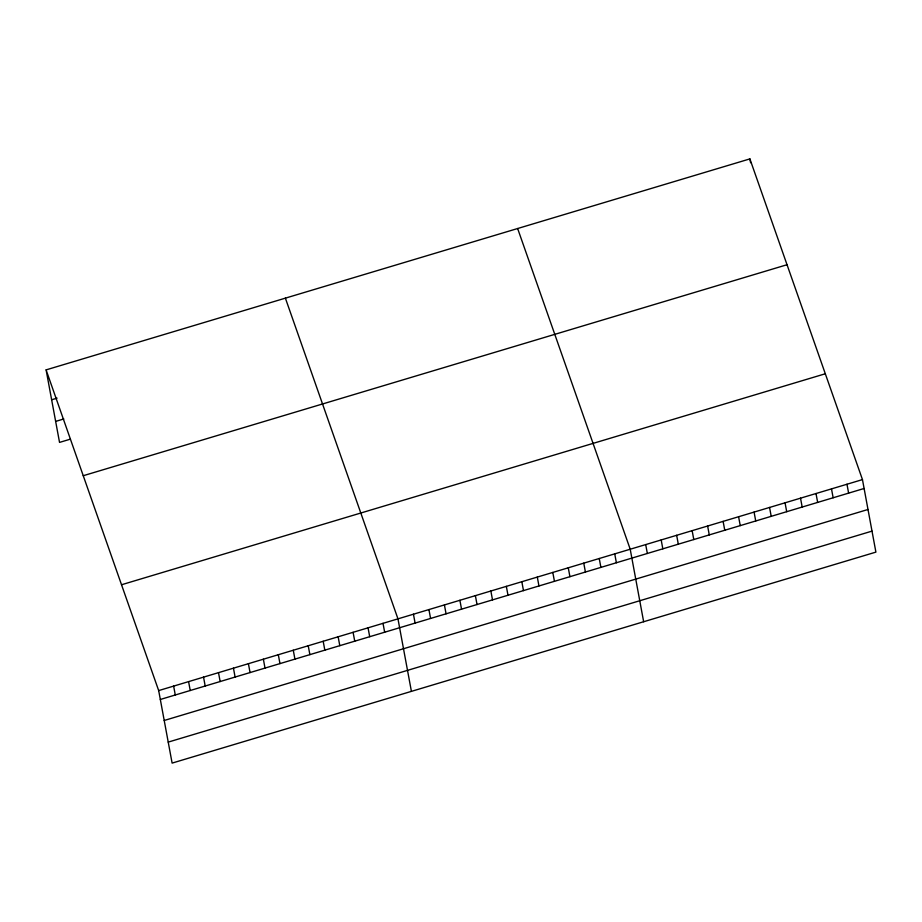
<?xml version="1.0" encoding="UTF-8"?>
<svg xmlns="http://www.w3.org/2000/svg" width="922" height="922" viewBox="0 0 922 922"><rect width="100%" height="100%" fill="white"/><g stroke="black" fill="none" stroke-linecap="round" stroke-linejoin="round"><path stroke-width="1.38" d="M46.1 369.883L749.886 158.895L862.462 479.601L875.9 552.117L172.114 763.105L158.676 690.59L46.1 369.883L59.538 442.399L70.418 439.149M51.644 399.768L57.083 398.143M55.654 421.412L63.802 418.957M83.245 475.717L787.031 264.729M121.531 584.755L825.305 373.767M158.676 690.59L862.462 479.601M160.324 699.475L864.11 488.487M164.22 720.474L867.994 509.486M168.23 742.106L872.005 531.118M517.634 228.518L630.21 549.224L643.648 621.739M285.382 298.14L397.958 618.846L411.408 691.373M846.972 484.234L848.62 493.132M831.494 488.879L833.142 497.776M816.005 493.524L817.653 502.421M749.886 158.895L750.589 162.71M800.527 498.168L802.175 507.054M785.048 502.801L786.697 511.698M769.559 507.446L771.207 516.343M754.081 512.09L755.729 520.988M738.591 516.735L740.239 525.621M723.113 521.368L724.761 530.265M707.623 526.013L709.272 534.91M692.145 530.657L693.793 539.554M676.656 535.302L678.304 544.187M661.178 539.935L662.826 548.832M645.688 544.579L647.348 553.477M614.732 553.868L616.38 562.754M599.242 558.502L600.89 567.399M583.764 563.146L585.412 572.043M568.275 567.791L569.923 576.688M552.797 572.435L554.445 581.321M537.307 577.068L538.955 585.966M521.829 581.713L523.477 590.61M506.339 586.357L507.999 595.255M490.861 591.002L492.509 599.888M475.383 595.635L477.031 604.532M459.894 600.28L461.542 609.177M444.416 604.924L446.064 613.822M428.926 609.569L430.574 618.455M413.448 614.202L415.096 623.099M383.01 623.33L384.658 632.227M368.051 627.813L369.699 636.71M353.091 632.296L354.74 641.193M338.144 636.779L339.792 645.677M323.184 641.263L324.832 650.16M308.225 645.746L309.884 654.643M293.277 650.229L294.925 659.126M278.317 654.712L279.965 663.61M263.369 659.195L265.017 668.093M248.41 663.679L250.058 672.576M233.45 668.162L235.098 677.059M218.502 672.645L220.151 681.542M203.543 677.128L205.191 686.026M188.584 681.612L190.232 690.509M173.636 686.106L175.284 694.992"/></g></svg>
